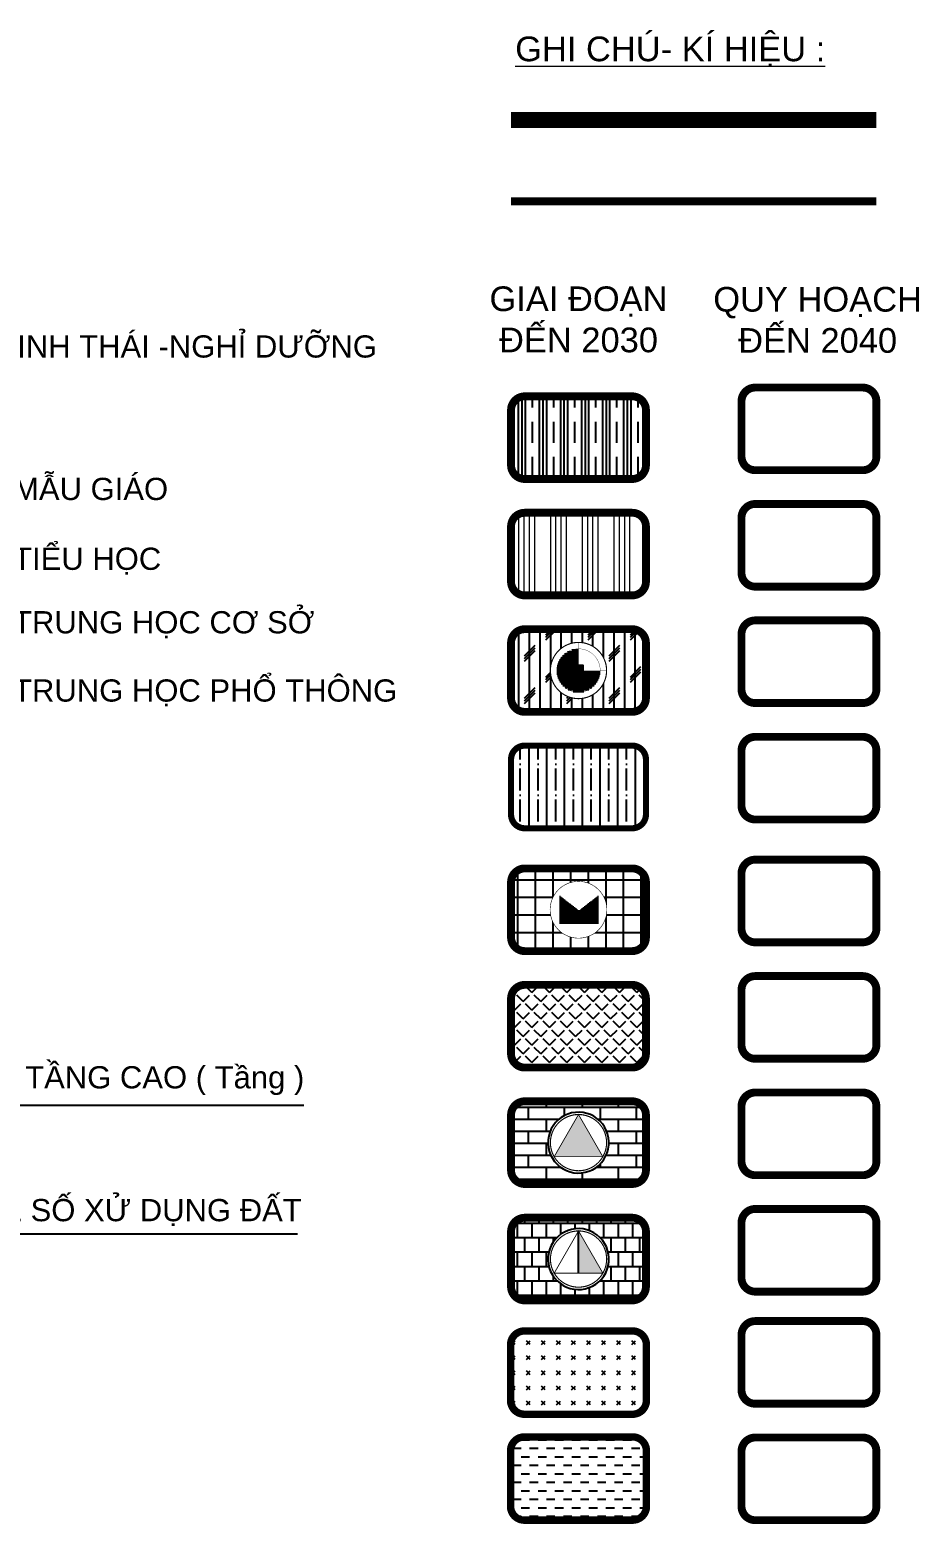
# Model space of a CAD drawing. Header units: millimetres. Extents: x 612557 to 613119, y 1207582 to 1207928.
# Drawn here: x 612640 to 612712.1, y 1207584 to 1207705.1 of the extents above; entities that cross this region are included whole.
import ezdxf

# ---------------------------------------------------------------- set-up
doc = ezdxf.new("R2010")
doc.units = ezdxf.units.MM
doc.header["$MEASUREMENT"] = 0
doc.set_wipeout_variables(frame=1)
for name, pattern in [('ACAD_ISO03W100', [30, 12, -18]), ('DASHED2', [0.375, 0.25, -0.125]), ('HIDDEN', [0.375, 0.25, -0.125])]:
    doc.linetypes.add(name, pattern=pattern)
for name, color, linetype, lineweight in [('0-Dien tich', 7, 'Continuous', 18), ('1a-dat o lien ke', 32, 'Continuous', 13), ('MASTER - TEXT GHI CHU', 7, 'Continuous', 9), ('RANH DON VI O', 6, 'Continuous', 35), ('RANH PHUONG', 1, 'DASHED2', 0)]:
    doc.layers.add(name, color=color, linetype=linetype, lineweight=lineweight)
for name, color, linetype in [('0-KI HIEU CONG TRINH', 7, 'Continuous'), ('10a-Dat mat nuoc', 152, 'Continuous'), ('1a- Dat nhom nha o', 42, 'Continuous'), ('1a-dat o biet thu', 56, 'Continuous'), ('1a-dat o hon hop', 44, 'Continuous'), ('2a- Dat cong cong do thi', 1, 'Continuous'), ('2a- Dat cong cong don vi o', 1, 'Continuous'), ('3a- Dat truong THCS_TH_MN', 15, 'Continuous'), ('3a- Dat truong THPT', 24, 'Continuous'), ('4a-Dat cay xanh chuyen de', 94, 'Continuous'), ('VS 1.5', 7, 'ACAD_ISO03W100')]:
    doc.layers.add(name, color=color, linetype=linetype)
doc.styles.add('arial', font='arial.ttf')
doc.styles.get("Standard").update_dxf_attribs({"font": 'arial.ttf'})
doc.dimstyles.get("Standard").update_dxf_attribs({"dimtxt": 0.18, "dimasz": 0.18, "dimexe": 0.18, "dimexo": 0.0625, "dimgap": 0.09, "dimtad": 0, "dimtih": 1, "dimtoh": 1, "dimdec": 4, "dimzin": 0, "dimdsep": 46, "dimtxsty": 'Standard', "dimcen": 0.09, "dimadec": 0, "dimazin": 0, "dimtfac": 1, "dimtdec": 4, "dimtofl": 0, "dimtmove": 0, "dimatfit": 3, "dimfxl": 1, "dimtolj": 1, "dimtzin": 0, "dimarcsym": 0})

# ---------------------------------------------------------------- blocks, each defined once
blk = doc.blocks.new('THCS')
at = {"color": 7, "ltscale": 10}
blk.add_wipeout([(1.3625205006860117, 2.3388450657531665), (1.0586416047641412, 2.4911716739216825), (0.7380672981933983, 2.6042110166235517), (0.40585322967409637, 2.6761803960542707), (0.06723861310624281, 2.7059448118286173), (-0.27243639678282217, 2.693034861707389), (-0.6078149216279519, 2.637654142852501), (-0.9336078421899552, 2.540676042498318), (-1.2446772092190164, 2.4036299634533567), (-1.5361172733943769, 2.228677203964204), (-1.8033318502677371, 2.018576873384835), (-2.0421068068619395, 1.7766423798259066), (-2.2486765190433746, 1.5066891745867812), (-2.4197832592705213, 1.2129745810572512), (-2.5527285719704427, 0.9001306538885974), (-2.645415830217154, 0.5730911283974587), (-2.69638330039724, 0.23701361350728334), (-2.704827195292182, -0.10280174756424465), (-2.6706143494816383, -0.4409958636325104), (-2.5942843200634864, -0.7722352115177262), (-2.4770408772388213, -1.0912959488536433), (-2.3207330201069696, -1.3931462972082924), (-2.1278258166322335, -1.6730258964557563), (-1.9013615292838064, -1.9265208772906677), (-1.644911634503985, -2.149633473450232), (-1.3625205006861585, -2.3388450657531505), (-1.0586416046745366, -2.4911716739216665), (-0.7380672981935451, -2.604211016623536), (-0.40585322958449194, -2.676180396054254), (-0.06723861310638964, -2.705944811828601), (0.2724363967826753, -2.693034861707372), (0.607814921627805, -2.637654142852486), (0.9336078421898079, -2.540676042498302), (1.244677209308621, -2.40362996345334), (1.5361172733942294, -2.2286772039641876), (1.8033318503573417, -2.018576873384819), (2.0421068068617925, -1.7766423798258897), (2.2486765190432276, -1.5066891745867657), (2.4197832592703743, -1.2129745810572352), (2.552728572060047, -0.9001306538885805), (2.645415830306758, -0.5730911283974427), (2.696383300576596, -0.23701361350726735), (2.704827195292035, 0.10280174756426153), (2.670614349571243, 0.4409958636325273), (2.594284320063339, 0.7722352115177431), (2.4770408772386747, 1.0912959488536593), (2.320733020106823, 1.3931462972083084), (2.1278258167218382, 1.6730258964557718), (1.9013615292836599, 1.9265208772906837), (1.6449116345038381, 2.1496334734502494)], dxfattribs=at)
blk.add_hatch(color=7).paths.add_polyline_path([(0.004193380068045371, 2.500000005923436), (0.004193380042124772, -1.249999994098772), (2.169256889512781, -1.249999994098772)])
blk.add_lwpolyline([(1.36252050068606, 2.338845065753162), (1.058641604764034, 2.491171673921684), (0.7380672981930729, 2.604211016623552), (0.4058532296739941, 2.676180396054264), (0.06723861310592838, 2.705944811828616), (-0.2724363967831778, 2.693034861707389), (-0.6078149216282327, 2.637654142852497), (-0.933607842190213, 2.540676042498319), (-1.24467720921939, 2.403629963453355), (-1.536117273394666, 2.228677203964196), (-1.803331850268023, 2.018576873384831), (-2.042106806862193, 1.776642379825901), (-2.248676519043329, 1.506689174586782), (-2.419783259270844, 1.212974581057253), (-2.55272857197042, 0.9001306538885956), (-2.645415830217189, 0.5730911283974507), (-2.696383300397429, 0.2370136135072869), (-2.704827195292182, -0.1028017475642429), (-2.670614349481639, -0.4409958636325086), (-2.594284320063707, -0.7722352115177245), (-2.477040877238778, -1.091295948853642), (-2.320733020107127, -1.39314629720829), (-2.127825816632594, -1.673025896455755), (-1.901361529283804, -1.92652087729067), (-1.644911634504297, -2.149633473450237), (-1.362520500686514, -2.338845065753148), (-1.058641604674904, -2.49117167392167), (-0.7380672981935277, -2.604211016623537), (-0.4058532295848636, -2.676180396054249), (-0.06723861310638313, -2.705944811828601), (0.272436396782723, -2.693034861707375), (0.607814921627778, -2.637654142852483), (0.9336078421897582, -2.540676042498305), (1.24467720930852, -2.403629963453341), (1.536117273394211, -2.228677203964182), (1.803331850357154, -2.018576873384816), (2.042106806861739, -1.776642379825887), (2.248676519042874, -1.506689174586768), (2.419783259270389, -1.212974581057239), (2.552728572060005, -0.9001306538885814), (2.645415830306774, -0.5730911283974507), (2.696383300576599, -0.2370136135072727), (2.704827195291728, 0.1028017475642571), (2.670614349571224, 0.4409958636325229), (2.594284320063252, 0.7722352115177387), (2.477040877238323, 1.091295948853656), (2.320733020106672, 1.393146297208304), (2.127825816721725, 1.673025896455769), (1.901361529283349, 1.926520877290685), (1.644911634503842, 2.149633473450251)], close=True, dxfattribs=at)
at = {"color": 7, "const_width": 0.1}
blk.add_lwpolyline([(-2.49580662000244, 5.923595836065942e-09, 1), (2.504193379997105, 5.923595836065942e-09, 1)], format="xyb", close=True, dxfattribs=at)
at = {"color": 7, "const_width": 0.07709582033196832}
blk.add_lwpolyline([(0.004193380042124772, 2.500000005968332), (-2.160870129428531, -1.249999994098772), (2.169256889512781, -1.249999994098772)], close=True, dxfattribs=at)
at = {"color": 7}
blk.add_lwpolyline([(0.004193380042124772, -1.249999994098772), (0.004193380068045371, 2.500000005923454)], dxfattribs=at)
blk = doc.blocks.new('TMDV')
at = {"color": 1, "linetype": 'ByBlock', "lineweight": -2, "const_width": 0.1}
blk.add_lwpolyline([(-2.499999999972715, 1.13686837721616e-13, 1), (2.49999999997226, 1.13686837721616e-13, 1)], format="xyb", close=True, dxfattribs=at)
at = {"color": 1}
blk.add_wipeout([(2.49999999997226, 1.1368683772161603e-13), (2.480286753258951, 0.3133330839074375), (2.4214579027948275, 0.6217247179054084), (2.3244412146950704, 0.9203113817016799), (2.1907667000855326, 1.2043841852411523), (2.022542485914982, 1.469463130715126), (1.8224215685336271, 1.7113677648030006), (1.5935599743543203, 1.9262831069183903), (1.33956698743259, 2.110819813731922), (1.0644482289008006, 2.262067631140268), (0.772542485928625, 2.3776412907118347), (0.46845328645895246, 2.4557181267948067), (0.1569762988215185, 2.4950668210433378), (-0.1569762988215192, 2.4950668210433378), (-0.46845328645940787, 2.4557181267948067), (-0.7725424859290801, 2.3776412907118347), (-1.0644482289008013, 2.262067631140268), (-1.3395669874325906, 2.110819813731922), (-1.593559974354321, 1.9262831069183903), (-1.8224215685336278, 1.7113677648030006), (-2.022542485914983, 1.469463130715126), (-2.1907667000855326, 1.2043841852411523), (-2.3244412146950713, 0.9203113817016799), (-2.4214579027948275, 0.6217247179054084), (-2.480286753258952, 0.3133330839074233), (-2.499999999972715, 1.1368683772161603e-13), (-2.480286753258952, -0.31333308390719594), (-2.4214579027948275, -0.621724717905181), (-2.3244412146950713, -0.9203113817014525), (-2.1907667000855326, -1.204384185240912), (-2.022542485914983, -1.4694631307148858), (-1.8224215685336278, -1.7113677648027732), (-1.593559974354321, -1.9262831069181487), (-1.3395669874325906, -2.11081981373168), (-1.0644482289008013, -2.2620676311400274), (-0.7725424859290801, -2.377641290711594), (-0.46845328645940787, -2.455718126794565), (-0.1569762988215192, -2.495066821043096), (0.1569762988215185, -2.495066821043096), (0.46845328645895246, -2.455718126794565), (0.772542485928625, -2.377641290711594), (1.0644482289008006, -2.2620676311400274), (1.33956698743259, -2.11081981373168), (1.5935599743543203, -1.9262831069181487), (1.8224215685336271, -1.711367764802759), (2.022542485914982, -1.4694631307148858), (2.1907667000855326, -1.2043841852408974), (2.3244412146950704, -0.9203113817014383), (2.4214579027948275, -0.6217247179051668), (2.480286753258951, -0.31333308390718173)], dxfattribs=at)
at = {"linetype": 'ByBlock', "lineweight": -2}
h = blk.add_hatch(dxfattribs=at)
h.set_pattern_fill('ANSI31', color=1, scale=0.5658384673632142, angle=315, style=0)
h.set_pattern_definition([(0, (-50.23647362375823, -45.38307866671467), (2.829192336816071e-17, 0.07072980842040177), [])])
h.paths.add_polyline_path([(1.768779002293741, 1.231096522743613), (1.768779002293741, -1.181007193157669), (-1.685755158807297, -1.181007193157669), (-1.685755158807297, 1.231096522743613), (0.04151192174322205, -0.1048379134763167)])
at = {"color": 1, "linetype": 'ByBlock', "lineweight": -2, "const_width": 0.02829192336816071}
blk.add_lwpolyline([(1.768779002293741, 1.231096522743613), (1.768779002293741, -1.181007193157669), (-1.685755158807297, -1.181007193157669), (-1.685755158807297, 1.231096522743613), (0.04151192174322205, -0.1048379134763167)], close=True, dxfattribs=at)
blk = doc.blocks.new('HH')
at = {"color": 1}
blk.add_wipeout([(2.4999999999727014, -9.769962616701378e-15), (2.4802867532591133, 0.31333308390730163), (2.4214579027951437, 0.6217247179052832), (2.324441214695262, 0.9203113817015547), (2.1907667000857645, 1.2043841852410209), (2.022542485915326, 1.4694631307149981), (1.8224215685336889, 1.7113677648028736), (1.5935599743544042, 1.9262831069182589), (1.339566987432967, 2.1108198137317924), (1.064448228901186, 2.2620676311401393), (0.7725424859290863, 2.3776412907117024), (0.4684532864593767, 2.4557181267946806), (0.1569762988217774, 2.4950668210432045), (-0.1569762988213335, 2.4950668210432045), (-0.46845328645893286, 2.4557181267946806), (-0.7725424859286423, 2.3776412907117024), (-1.0644482289007426, 2.26206763114014), (-1.339566987432525, 2.1108198137317933), (-1.593559974353962, 1.9262831069182598), (-1.8224215685332474, 1.7113677648028736), (-2.0225424859148844, 1.4694631307149972), (-2.190766700085323, 1.2043841852410209), (-2.324441214694821, 0.9203113817015538), (-2.4214579027947023, 0.6217247179052823), (-2.480286753258672, 0.31333308390729986), (-2.49999999997226, -1.2434497875801753e-14), (-2.480286753258671, -0.3133330839073247), (-2.421457902794701, -0.6217247179053063), (-2.324441214694819, -0.9203113817015787), (-2.1907667000853204, -1.2043841852410444), (-2.0225424859148813, -1.4694631307150208), (-1.822421568533243, -1.7113677648028967), (-1.5935599743539584, -1.9262831069182815), (-1.33956698743252, -2.1108198137318146), (-1.064448228900738, -2.2620676311401606), (-0.7725424859286378, -2.3776412907117237), (-0.46845328645892753, -2.455718126794701), (-0.15697629882132744, -2.495066821043224), (0.156976298821784, -2.495066821043223), (0.4684532864593838, -2.4557181267946975), (0.7725424859290937, -2.3776412907117184), (1.0644482289011936, -2.2620676311401544), (1.3395669874329745, -2.110819813731807), (1.5935599743544113, -1.9262831069182726), (1.8224215685336962, -1.7113677648028855), (2.022542485915332, -1.4694631307150088), (2.19076670008577, -1.2043841852410306), (2.324441214695266, -0.9203113817015627), (2.4214579027951477, -0.6217247179052912), (2.4802867532591146, -0.31333308390730874)], dxfattribs=at)
at = {"linetype": 'ByBlock', "lineweight": -2}
h = blk.add_hatch(dxfattribs=at)
h.set_pattern_fill('ANSI31', color=1, scale=1.414596168408035, angle=315, style=0)
h.set_pattern_definition([(0, (0, 0), (5.658384673632142e-17, 0.1768245210510044), [])])
h.paths.add_polyline_path([(-0.4250913901414606, 0.4454387284851578), (0, 0.4454387284851578), (0, 1.934161532609266, 0.4142135623730951), (-1.934161532609323, 0, 1), (1.934161532609323, 0), (0.4263835228498465, 0), (0.4263835228498465, -0.4235741292171298), (-0.4250913901414606, -0.4235741292171298)])
at = {"color": 1, "linetype": 'ByBlock', "lineweight": -2, "const_width": 0.1}
blk.add_lwpolyline([(-2.49999999997226, 0, 1), (2.49999999997226, 0, 1)], format="xyb", close=True, dxfattribs=at)
at = {"color": 1, "linetype": 'ByBlock', "lineweight": -2, "const_width": 0.02829192336816071}
blk.add_lwpolyline([(-1.934161532609323, 0, 1), (1.934161532609323, 0, 1), (-1.934161532609323, 0, 1)], format="xyb", dxfattribs=at)
at = {"color": 1, "linetype": 'ByBlock', "lineweight": -2}
for points, const_width in [([(0, 2.499999999972474), (0, 0)], 0.02829192336816071), ([(0.0006460663539655798, 0.4454387284851578), (0.0006460663539655798, -0.432232805129388)], 0.8487577010448213), ([(0, 0), (2.49999999997226, 0)], 0.02829192336816071)]:
    blk.add_lwpolyline(points, dxfattribs=dict(at, const_width=const_width))
blk.add_lwpolyline([(-0.4250913901414606, 0.4454387284851578), (-0.4250913901414606, -0.4235741292171298), (0.4263835228498465, -0.4235741292171298), (0.4263835228498465, 0.4454387284851578)], close=True, dxfattribs=at)
blk = doc.blocks.new('THPT')
at = {"color": 7, "ltscale": 10}
blk.add_wipeout([(1.3583271207016903, 2.3388450598518267), (1.0544482247769278, 2.491171668021792), (0.7338739182031345, 2.604211010724738), (0.4016598496806712, 2.6761803901561407), (0.06304523310959537, 2.70594480593077), (-0.2766297767827019, 2.693034855809419), (-0.6120083016310232, 2.637654136954005), (-0.9378012221961266, 2.5406760365988985), (-1.248870589228148, 2.403629957552633), (-1.5403106534062818, 2.228677198061815), (-1.8075252302821847, 2.018576867480447), (-2.046300186878659, 1.7766423739192163), (-2.2528698990620604, 1.5066891686775223), (-2.423976639290835, 1.2129745751451972), (-2.5569219519920217, 0.9001306479735662), (-2.649609210239615, 0.5730911224793154), (-2.700576680420186, 0.2370136075859417), (-2.709020575315208, -0.10280175348881926), (-2.674807729504339, -0.4409958695603038), (-2.5984777000854606, -0.7722352174486717), (-2.48123425725968, -1.0912959547876255), (-2.324926400126341, -1.393146303145146), (-2.132019196649769, -1.6730259023952732), (-1.9055549092991868, -1.9265208832325968), (-1.649105014516925, -2.1496334793942844), (-1.3667138806964114, -2.3388450716990032), (-1.0628349846818979, -2.491171679868969), (-0.7422606781978558, -2.6042110225719144), (-0.41004660958564126, -2.676180402003317), (-0.07143199310431676, -2.7059448177779473), (0.2682430167879805, -2.693034867656596), (0.6036215416363018, -2.6376541488011824), (0.9294144622014047, -2.5406760484460755), (1.240483829323178, -2.4036299693998093), (1.5319238934115598, -2.228677209908992), (1.7991384703772149, -2.0185768793276244), (2.0379134268839376, -1.7766423857663929), (2.2444831390673388, -1.5066891805246998), (2.415589879296114, -1.2129745869923738), (2.5485351920870514, -0.9001306598207428), (2.641222450334644, -0.5730911343264928), (2.6921899206049673, -0.23701361943311916), (2.7006338153204865, 0.10280174164164357), (2.6664209695993693, 0.4409958577131272), (2.5900909400907386, 0.7722352056014952), (2.472847497264959, 1.091295942940448), (2.3165396401316194, 1.3931462912979686), (2.123632436744799, 1.6730258905480957), (1.8971681493044656, 1.9265208713854198), (1.6407182545222039, 2.1496334675471083)], dxfattribs=at)
blk.add_hatch(color=7).paths.add_polyline_path([(-2.165063509446099, -1.250000000034262), (2.165063509536139, -1.250000000034262), (4.501984859850004e-11, 2.500000000068525)])
blk.add_lwpolyline([(1.358327120701688, 2.33884505985182), (1.054448224776934, 2.491171668021792), (0.7338739182032441, 2.60421101072474), (0.4016598496805273, 2.676180390156134), (0.06304523310973309, 2.70594480593077), (-0.2766297767825563, 2.693034855809415), (-0.6120083016312492, 2.637654136953998), (-0.937801222195958, 2.540676036598896), (-1.248870589228318, 2.403629957552639), (-1.540310653406323, 2.228677198061817), (-1.807525230282408, 2.018576867480448), (-2.046300186878852, 1.776642373919216), (-2.252869899062262, 1.506689168677525), (-2.423976639290686, 1.212974575145196), (-2.556921951992081, 0.9001306479735689), (-2.64960921023976, 0.5730911224793118), (-2.700576680419999, 0.2370136075859364), (-2.709020575315208, -0.1028017534888193), (-2.674807729504209, -0.4409958695603109), (-2.598477700085368, -0.7722352174486673), (-2.48123425725953, -1.091295954787626), (-2.324926400126515, -1.393146303145144), (-2.132019196649708, -1.673025902395267), (-1.905554909299099, -1.926520883232598), (-1.649105014516863, -2.149633479394282), (-1.366713880696352, -2.338845071698998), (-1.062834984682013, -2.49117167986897), (-0.7422606781979084, -2.604211022571917), (-0.4100466095856063, -2.676180402003311), (-0.0714319931043974, -2.705944817777947), (0.268243016787892, -2.693034867656593), (0.6036215416361301, -2.637654148801175), (0.9294144622012936, -2.540676048446073), (1.240483829323239, -2.403629969399816), (1.531923893411658, -2.228677209908994), (1.799138470377329, -2.018576879327625), (2.037913426883733, -1.776642385766394), (2.244483139067142, -1.506689180524702), (2.415589879296022, -1.212974586992374), (2.548535192087002, -0.9001306598207464), (2.641222450334681, -0.5730911343264893), (2.69218992060496, -0.2370136194331138), (2.700633815320543, 0.1028017416416418), (2.66642096959913, 0.4409958577131192), (2.590090940090704, 0.7722352056014898), (2.472847497264866, 1.091295942940448), (2.316539640131396, 1.393146291297967), (2.123632436744629, 1.673025890548089), (1.897168149304434, 1.926520871385421), (1.640718254522199, 2.149633467547105)], close=True, dxfattribs=at)
at = {"color": 7, "const_width": 0.1}
blk.add_lwpolyline([(-2.500000000023647, 0, 1), (2.500000000023647, 0, 1)], format="xyb", close=True, dxfattribs=at)
at = {"color": 7, "const_width": 0.07709582033270196}
blk.add_lwpolyline([(4.501998773775995e-11, 2.500000000068525), (-2.165063509446099, -1.250000000034262), (2.165063509536139, -1.250000000034262)], close=True, dxfattribs=at)
blk = doc.blocks.new('fhh')
at = {"layer": '10a-Dat mat nuoc'}
h = blk.add_hatch(dxfattribs=at)
h.set_pattern_fill('DASH', color=256, scale=34.08485328199308, style=0)
h.set_pattern_definition([(0, (24137.19416402234, 5887.531710198149), (4.260606660249135, 4.260606660249125), [4.260606660249135, -4.260606660249135])])
edge = h.paths.add_edge_path()
edge.add_line((-84.94463008921593, -642.5894636614248), (-30.69190850807355, -642.5894636614248))
edge.add_arc((-30.69190850667655, -635.6309711728245), 6.958492489997298, 269.9999999884973, 359.9999999884973)
edge.add_line((-23.7334160162136, -635.6309711756185), (-23.7334160162136, -607.79700120911))
edge.add_arc((-30.69190850807354, -607.79700120911), 6.958492491394281, 0, 90)
edge.add_line((-30.69190850807354, -600.8385087167844), (-84.94463008921593, -600.8385087167844))
edge.add_arc((-84.94463008875027, -607.79700120911), 6.95849249116145, 90.00000000191712, 180.0000000019171)
edge.add_line((-91.90312258014455, -607.79700120911), (-91.90312258014455, -635.6309711756185))
edge.add_arc((-84.94463009014726, -635.6309711756185), 6.958492489764467, 180.0000000095856, 270.0000000095855)
at = {"layer": '1a- Dat nhom nha o'}
h = blk.add_hatch(dxfattribs=at)
h.set_pattern_fill('CLAY', color=256, scale=56.40806760871783, angle=90, style=0)
h.set_pattern_definition([(90, (24047.72096592002, 80.89444112963974), (-10.57651267663459, 6.476246197790943e-16), []), (90, (24045.95821380895, 80.89444112963974), (-10.57651267663459, 6.476246197790943e-16), []), (90, (24044.19546169601, 80.89444112963974), (-10.57651267663459, 6.476246197790943e-16), []), (90, (24040.66995747061, 80.89444112963974), (-10.57651267663459, 6.476246197790943e-16), [10.57651267663453, -7.051008451089683])])
edge = h.paths.add_edge_path()
edge.add_line((-84.75361645733938, -120.5317261042073), (-30.88292213762179, -120.5317261042073))
edge.add_arc((-30.8829221399501, -113.6222326960415), 6.909493406536058, 270.0000000212378, 360.0000000212378)
edge.add_line((-23.97342873411253, -113.6222326951101), (-23.97342873411253, -85.98425907455385))
edge.add_arc((-30.88292213575915, -85.98425907455385), 6.909493402345106, 1.351495502218355e-08, 90.00000001351495)
edge.add_line((-30.88292213715613, -79.07476567011327), (-84.75361645687371, -79.07476567011327))
edge.add_arc((-84.75361645966768, -85.98425907548517), 6.909493403043598, 89.99999998069293, 179.999999980693)
edge.add_line((-91.66310986224562, -85.98425907455385), (-91.66310986224562, -113.6222326951101))
edge.add_arc((-84.75361645547673, -113.6222326960415), 6.90949340723455, 179.9999999845543, 269.9999999845543)
at = {"layer": '1a-dat o biet thu'}
h = blk.add_hatch(dxfattribs=at)
h.set_pattern_fill('ANSI35', color=256, scale=35.56827960779987, angle=45, style=0)
h.set_pattern_definition([(90, (-3798913.214573157, -7459322.863734884), (-8.89206990194997, 0), []), (90, (-3798908.768538214, -7459318.41769994), (-8.89206990194997, 0), [11.11508737743742, -2.223017475487485, 0, -2.223017475487485])])
edge = h.paths.add_edge_path()
edge.add_line((-84.75361645733938, -295.6698682419956), (-30.88292213762179, -295.6698682419956))
edge.add_arc((-30.8829221399501, -288.760374834761), 6.909493406536058, 270.0000000212378, 360.0000000212378)
edge.add_line((-23.97342873411253, -288.7603748328984), (-23.97342873411253, -261.1224012123421))
edge.add_arc((-30.88292213715613, -261.1224012123421), 6.909493403742091, 1.930707859921579e-09, 90.0000000019307)
edge.add_line((-30.88292213715613, -254.2129078069702), (-84.75361645687371, -254.2129078069702))
edge.add_arc((-84.7536164582707, -261.1224012123421), 6.909493404440582, 89.99999999227717, 179.9999999922772)
edge.add_line((-91.66310986224562, -261.1224012123421), (-91.66310986224562, -288.7603748328984))
edge.add_arc((-84.75361645547673, -288.760374834761), 6.90949340723455, 179.9999999845543, 269.9999999845543)
at = {"layer": '1a-dat o hon hop'}
h = blk.add_hatch(dxfattribs=at)
h.set_pattern_fill('CORK', color=256, scale=42.44143007238849, angle=90, style=0)
h.set_pattern_definition([(90, (24047.72096592002, 85.2382216276601), (-5.305178759048562, 3.248485093086655e-16), []), (225, (24050.37355530029, 87.89081100746989), (10.61035750029261, -10.61035750029255), [7.502655781711881, -7.502655781711881]), (225, (24050.37355530029, 89.21710569690913), (10.61035750029261, -10.61035750029255), [7.502655781711881, -7.502655781711881]), (225, (24050.37355530029, 90.54340038821101), (10.61035750029261, -10.61035750029255), [7.502655781711881, -7.502655781711881])])
edge = h.paths.add_edge_path()
edge.add_line((-84.75361645733938, -237.2904875297099), (-30.88292213762179, -237.2904875297099))
edge.add_arc((-30.8829221399501, -230.3809941215441), 6.909493406536058, 270.0000000212378, 360.0000000212378)
edge.add_line((-23.97342873411253, -230.3809941206127), (-23.97342873411253, -202.7430205000564))
edge.add_arc((-30.88292213575915, -202.7430205000564), 6.909493402345106, 1.351495502218355e-08, 90.00000001351495)
edge.add_line((-30.88292213715613, -195.8335270956159), (-84.75361645687371, -195.8335270956159))
edge.add_arc((-84.75361645966768, -202.7430205009878), 6.909493403043598, 89.99999998069293, 179.999999980693)
edge.add_line((-91.66310986224562, -202.7430205000564), (-91.66310986224562, -230.3809941206127))
edge.add_arc((-84.75361645547673, -230.3809941215441), 6.90949340723455, 179.9999999845543, 269.9999999845543)
at = {"layer": '1a-dat o lien ke'}
h = blk.add_hatch(dxfattribs=at)
h.set_pattern_fill('ANSI34', color=256, scale=21.22071503619425, angle=45, style=0)
h.set_pattern_definition([(90, (24047.72096592002, 83.06633137632161), (-15.91553627714569, 2.505021417352426e-15), []), (90, (24050.37355529657, 85.71892075613141), (-15.91553627714569, 2.505021417352426e-15), []), (90, (24053.02614468616, 88.37151014432311), (-15.91553627714569, 2.505021417352426e-15), []), (90, (24055.67873406084, 91.02409952133894), (-15.91553627714569, 2.505021417352426e-15), [])])
edge = h.paths.add_edge_path()
edge.add_line((-84.75361645733938, -178.9111068183556), (-30.88292213762179, -178.9111068183556))
edge.add_arc((-30.8829221399501, -172.0016134111211), 6.909493406536058, 270.0000000212378, 360.0000000212378)
edge.add_line((-23.97342873411253, -172.0016134092584), (-23.97342873411253, -144.3636397887021))
edge.add_arc((-30.88292213715613, -144.3636397868395), 6.909493403742091, 1.930707859921579e-09, 90.0000000019307)
edge.add_line((-30.88292213715613, -137.4541463823989), (-84.75361645687371, -137.4541463823989))
edge.add_arc((-84.7536164582707, -144.3636397868395), 6.909493404440582, 89.99999999227717, 179.9999999922772)
edge.add_line((-91.66310986224562, -144.3636397868395), (-91.66310986224562, -172.0016134073958))
edge.add_arc((-84.75361645547673, -172.0016134111211), 6.90949340723455, 179.9999999845543, 269.9999999845543)
at = {"layer": '2a- Dat cong cong do thi'}
h = blk.add_hatch(dxfattribs=at)
h.set_pattern_fill('ANSI37', color=256, scale=70.73571678731417, angle=45, style=0)
h.set_pattern_definition([(90, (24047.20348307677, 86.37630446441472), (-8.84196459841427, 1.87876606301432e-15), []), (180, (24047.20348307677, 86.37630446441472), (-1.878766063014331e-15, -8.841964598414222), [])])
edge = h.paths.add_edge_path()
edge.add_line((-84.75361645733938, -357.2549466108903), (-30.88292213762179, -357.2549466108903))
edge.add_arc((-30.8829221399501, -350.3454532045871), 6.909493406536058, 270.0000000212378, 360.0000000212378)
edge.add_line((-23.97342873411253, -350.3454532017931), (-23.97342873411253, -322.7074795812368))
edge.add_arc((-30.88292213482782, -322.7074795840308), 6.909493401413783, 2.123778646629391e-08, 90.0000000212378)
edge.add_line((-30.88292213715613, -315.7979861842468), (-84.75361645687371, -315.7979861842468))
edge.add_arc((-84.753616460599, -322.7074795840308), 6.909493402112274, 89.99999997297009, 179.9999999729701)
edge.add_line((-91.66310986224562, -322.7074795812368), (-91.66310986224562, -350.3454532017931))
edge.add_arc((-84.75361645547673, -350.3454532027245), 6.90949340723455, 179.9999999845543, 269.9999999845543)
at = {"layer": '2a- Dat cong cong don vi o'}
h = blk.add_hatch(dxfattribs=at)
h.set_pattern_fill('ANGLE', color=256, scale=22.56322704348713, angle=45, style=0)
h.set_pattern_definition([(44.99999999999997, (24047.20348307677, 88.54819471482188), (-4.387517983172898, 4.387517983172874), [4.512645408697403, -1.692242028261523]), (135, (24047.20348307677, 88.54819471482188), (-4.387517983172899, -4.387517983172874), [4.512645408697413, -1.692242028261531])])
edge = h.paths.add_edge_path()
edge.add_line((-84.75361645733938, -415.634327323176), (-30.88292213762179, -415.634327323176))
edge.add_arc((-30.8829221399501, -408.7248339159414), 6.909493406536058, 270.0000000212378, 360.0000000212378)
edge.add_line((-23.97342873411253, -408.7248339140788), (-23.97342873411253, -381.0868602935225))
edge.add_arc((-30.88292213482782, -381.0868602953851), 6.909493401413783, 2.123778646629391e-08, 90.0000000212378)
edge.add_line((-30.88292213715613, -374.1773668974638), (-84.75361645687371, -374.1773668974638))
edge.add_arc((-84.753616460599, -381.0868602953851), 6.909493402112274, 89.99999997297009, 179.9999999729701)
edge.add_line((-91.66310986224562, -381.0868602935225), (-91.66310986224562, -408.7248339140788))
edge.add_arc((-84.75361645547673, -408.7248339159414), 6.90949340723455, 179.9999999845543, 269.9999999845543)
at = {"layer": '3a- Dat truong THCS_TH_MN'}
h = blk.add_hatch(dxfattribs=at)
h.set_pattern_fill('AR-B88', color=256, scale=0.9025290817394853, style=0)
h.set_pattern_definition([(0, (24047.72096592002, 92.8919752119109), (0, 7.220232653915836), []), (90, (24047.72096592002, 92.8919752119109), (-3.610116326957941, 7.220232653915836), [7.220232653915836, -7.220232653915836])])
edge = h.paths.add_edge_path()
edge.add_line((-84.75361645733938, -532.3930887486786), (-30.88292213762179, -532.3930887486786))
edge.add_arc((-30.8829221399501, -525.483595341444), 6.909493406536058, 270.0000000212378, 360.0000000212378)
edge.add_line((-23.97342873411253, -525.4835953395814), (-23.97342873411253, -497.8456217190251))
edge.add_arc((-30.88292213482782, -497.8456217208877), 6.909493401413783, 2.123778646629391e-08, 90.0000000212378)
edge.add_line((-30.88292213715613, -490.9361283211038), (-84.75361645687371, -490.9361283211038))
edge.add_arc((-84.753616460599, -497.8456217208877), 6.909493402112274, 89.99999997297009, 179.9999999729701)
edge.add_line((-91.66310986224562, -497.8456217190251), (-91.66310986224562, -525.4835953395814))
edge.add_arc((-84.75361645547673, -525.483595341444), 6.90949340723455, 179.9999999845543, 269.9999999845543)
at = {"layer": '3a- Dat truong THPT'}
h = blk.add_hatch(dxfattribs=at)
h.set_pattern_fill('AR-BRSTD', color=256, scale=2.256322704348713, style=0)
h.set_pattern_definition([(0, (24047.72096592002, 90.72008496522903), (0, 6.017612652497984), []), (90, (24047.72096592002, 90.72008496522903), (-9.025290817394852, 6.017612652497985), [6.017612652497984, -6.017612652497984])])
edge = h.paths.add_edge_path()
edge.add_line((-84.75361645733938, -474.0137080363929), (-30.88292213762179, -474.0137080363929))
edge.add_arc((-30.8829221399501, -467.1042146300897), 6.909493406536058, 270.0000000212378, 360.0000000212378)
edge.add_line((-23.97342873411253, -467.1042146272957), (-23.97342873411253, -439.4662410067394))
edge.add_arc((-30.8829221399501, -439.4662410048768), 6.909493406536058, 359.9999999787622, 449.9999999787623)
edge.add_line((-30.88292213715613, -432.5567475976422), (-84.75361645687371, -432.5567475976422))
edge.add_arc((-84.75361645547673, -439.4662410048768), 6.90949340723455, 90.00000001544566, 180.0000000154457)
edge.add_line((-91.66310986224562, -439.4662410067394), (-91.66310986224562, -467.1042146272957))
edge.add_arc((-84.75361645547673, -467.1042146282271), 6.90949340723455, 179.9999999845543, 269.9999999845543)
at = {"layer": '4a-Dat cay xanh chuyen de'}
h = blk.add_hatch(dxfattribs=at)
h.set_pattern_fill('CROSS', color=256, scale=21.37120300961699, angle=45, style=0)
h.set_pattern_definition([(45, (24137.19416402234, 5887.531710198149), (6.306964817439843e-16, 7.555861285107242), [2.671400376202125, -8.014201128606373]), (135, (24139.08312934358, 5887.531710198149), (-7.555861285107263, 1.261392963487965e-15), [2.67140037620212, -8.014201128606368])])
edge = h.paths.add_edge_path()
edge.add_line((-84.94463008921593, -589.4768909551203), (-30.69190850807355, -589.4768909551203))
edge.add_arc((-30.69190850807354, -582.5183984609321), 6.958492491394281, 270, 360)
edge.add_line((-23.7334160162136, -582.5183984609321), (-23.7334160162136, -554.6844284944236))
edge.add_arc((-30.69190850947052, -554.684428492561), 6.958492492791266, 359.9999999884973, 449.9999999884973)
edge.add_line((-30.69190850807354, -547.7259360002354), (-84.94463008921593, -547.7259360002354))
edge.add_arc((-84.94463008735329, -554.684428492561), 6.958492492558435, 90.0000000134198, 180.0000000134198)
edge.add_line((-91.90312258014455, -554.6844284944236), (-91.90312258014455, -582.5183984609321))
edge.add_arc((-84.94463008875027, -582.5183984609321), 6.95849249116145, 179.9999999980829, 269.9999999980829)
at = {"layer": '10a-Dat mat nuoc', "ltscale": 50, "const_width": 3.71813157213659, "flags": 128}
blk.add_lwpolyline([(-84.94463008921593, -642.5894636539742), (-30.69190850807354, -642.5894636539742, 0.4142135623730951), (-23.7334160162136, -635.6309711644426), (-23.7334160162136, -607.7970011979342, 0.4142135623730951), (-30.69190850807354, -600.8385087065399), (-84.94463008921593, -600.8385087065399, 0.4142135623730951), (-91.90312258014455, -607.7970011979342), (-91.90312258014455, -635.6309711644426, 0.4142135623730951)], format="xyb", close=True, dxfattribs=at)
at = {"layer": '10a-Dat mat nuoc', "linetype": 'HIDDEN', "ltscale": 10, "const_width": 3.948564732610248, "flags": 128}
blk.add_lwpolyline([(30.88292214041576, -642.5894636539742), (84.75361646013334, -642.5894636539742, 0.4142135623730951), (91.66310986690223, -635.6799702467397), (91.66310986690223, -608.0419966261834, 0.4142135623730951), (84.75361646013334, -601.1325032198802), (30.88292214041576, -601.1325032198802, 0.4142135623730951), (23.97342873504385, -608.0419966261834), (23.97342873504385, -635.6799702467397, 0.4142135623730951)], format="xyb", close=True, dxfattribs=at)
at = {"layer": '1a- Dat nhom nha o', "linetype": 'HIDDEN', "ltscale": 10, "const_width": 3.948564732610248, "flags": 128}
blk.add_lwpolyline([(30.88292214041576, -116.1253501325846), (84.75361646013334, -116.1253501325846, 0.4142135623730951), (91.66310986690223, -109.2158567234874), (91.66310986690223, -81.57788310293108, 0.4142135623730951), (84.75361646013334, -74.66838970128447), (30.88292214041576, -74.66838970128447, 0.4142135623730951), (23.97342873504385, -81.57788310293108), (23.97342873504385, -109.2158567234874, 0.4142135623730951)], format="xyb", close=True, dxfattribs=at)
at = {"layer": '1a- Dat nhom nha o', "const_width": 3.948564732610248, "flags": 128}
blk.add_lwpolyline([(-84.75361645733938, -120.5317260930315), (-30.88292213715613, -120.5317260930315, 0.4142135623730951), (-23.97342873411253, -113.6222326839343), (-23.97342873411253, -85.98425906337798, 0.4142135623730951), (-30.88292213715613, -79.07476566266268), (-84.75361645733938, -79.07476566266268, 0.4142135623730951), (-91.66310986224562, -85.98425906337798), (-91.66310986224562, -113.6222326839343, 0.4142135623730951)], format="xyb", close=True, dxfattribs=at)
at = {"layer": '1a-dat o biet thu', "ltscale": 50, "const_width": 3.094059405940594, "flags": 128}
blk.add_lwpolyline([(-84.75361645733938, -295.6698682326823), (-30.88292213715613, -295.6698682326823, 0.4142135623730951), (-23.97342873411253, -288.7603748235852), (-23.97342873411253, -261.1224012030289, 0.4142135623730951), (-30.88292213715613, -254.2129077995196), (-84.75361645733938, -254.2129077995196, 0.4142135623730951), (-91.66310986224562, -261.1224012030289), (-91.66310986224562, -288.7603748235852, 0.4142135623730951)], format="xyb", close=True, dxfattribs=at)
at = {"layer": '1a-dat o biet thu', "linetype": 'HIDDEN', "ltscale": 10, "const_width": 3.948564732610248, "flags": 128}
blk.add_lwpolyline([(30.88292214041576, -291.2634922722355), (84.75361646013334, -291.2634922722355, 0.4142135623730951), (91.66310986690223, -284.3539988631383), (91.66310986550525, -256.716025242582, 0.4142135623730951), (84.75361646013334, -249.8065318381414), (30.88292214041576, -249.8065318381414, 0.4142135623730951), (23.97342873504385, -256.716025242582), (23.97342873504385, -284.3539988631383, 0.4142135623730951)], format="xyb", close=True, dxfattribs=at)
at = {"layer": '1a-dat o hon hop', "const_width": 3.948564732610248, "flags": 128}
blk.add_lwpolyline([(-84.75361645733938, -237.2904875185341), (-30.88292213715613, -237.2904875185341, 0.4142135623730951), (-23.97342873411253, -230.3809941094369), (-23.97342873411253, -202.7430204888806, 0.4142135623730951), (-30.88292213715613, -195.8335270881653), (-84.75361645733938, -195.8335270881653, 0.4142135623730951), (-91.66310986224562, -202.7430204888806), (-91.66310986224562, -230.3809941094369, 0.4142135623730951)], format="xyb", close=True, dxfattribs=at)
at = {"layer": '1a-dat o hon hop', "linetype": 'HIDDEN', "ltscale": 10, "const_width": 3.948564732610248, "flags": 128}
blk.add_lwpolyline([(30.88292214041576, -232.8841115580872), (84.75361646013334, -232.8841115580872, 0.4142135623730951), (91.66310986690223, -225.97461814899), (91.66310986550525, -198.3366445284337, 0.4142135623730951), (84.75361646013334, -191.4271511267871), (30.88292214041576, -191.4271511267871, 0.4142135623730951), (23.97342873504385, -198.3366445284337), (23.97342873504385, -225.97461814899, 0.4142135623730951)], format="xyb", close=True, dxfattribs=at)
at = {"layer": '1a-dat o lien ke', "linetype": 'HIDDEN', "ltscale": 10, "const_width": 3.948564732610248, "flags": 128}
blk.add_lwpolyline([(30.88292214041576, -174.5047308467329), (84.75361646013334, -174.5047308467329, 0.4142135623730951), (91.66310986550525, -167.5952374376357), (91.66310986550525, -139.9572638170794, 0.4142135623730951), (84.75361646013334, -133.0477704126388), (30.88292214041576, -133.0477704126388, 0.4142135623730951), (23.97342873504385, -139.9572638170794), (23.97342873504385, -167.5952374376357, 0.4142135623730951)], format="xyb", close=True, dxfattribs=at)
at = {"layer": '1a-dat o lien ke', "const_width": 3.948564732610248, "flags": 128}
blk.add_lwpolyline([(-84.75361645733938, -178.9111068071797), (-30.88292213715613, -178.9111068071797, 0.4142135623730951), (-23.97342873411253, -172.0016133980826), (-23.97342873411253, -144.3636397775263, 0.4142135623730951), (-30.88292213715613, -137.454146374017), (-84.75361645733938, -137.454146374017, 0.4142135623730951), (-91.66310986224562, -144.3636397775263), (-91.66310986224562, -172.0016133980826, 0.4142135623730951)], format="xyb", close=True, dxfattribs=at)
at = {"layer": '2a- Dat cong cong do thi', "const_width": 3.948564732610248, "flags": 128}
blk.add_lwpolyline([(-84.75361645733938, -357.2549466034397), (-30.88292213715613, -357.2549466034397, 0.4142135623730951), (-23.97342873411253, -350.3454531943426), (-23.97342873411253, -322.7074795737863, 0.4142135623730951), (-30.88292213715613, -315.7979861749336), (-84.75361645733938, -315.7979861749336, 0.4142135623730951), (-91.66310986224562, -322.7074795737863), (-91.66310986224562, -350.3454531943426, 0.4142135623730951)], format="xyb", close=True, dxfattribs=at)
at = {"layer": '2a- Dat cong cong do thi', "linetype": 'HIDDEN', "ltscale": 10, "const_width": 3.948564732610248, "flags": 128}
blk.add_lwpolyline([(30.88292214041576, -352.8485706420615), (84.75361646013334, -352.8485706420615, 0.4142135623730951), (91.66310986690223, -345.9390772329643), (91.66310986550525, -318.301103612408, 0.4142135623730951), (84.75361645873636, -311.3916102144867), (30.88292214041576, -311.3916102144867, 0.4142135623730951), (23.97342873411253, -318.301103612408), (23.97342873411253, -345.9390772329643, 0.4142135623730951)], format="xyb", close=True, dxfattribs=at)
at = {"layer": '2a- Dat cong cong don vi o', "const_width": 3.948564732610248, "flags": 128}
blk.add_lwpolyline([(-84.75361645733938, -415.6343273147941), (-30.88292213715613, -415.6343273147941, 0.4142135623730951), (-23.97342873411253, -408.7248339056969), (-23.97342873411253, -381.0868602851406, 0.4142135623730951), (-30.88292213715613, -374.1773668862879), (-84.75361645733938, -374.1773668862879, 0.4142135623730951), (-91.66310986224562, -381.0868602851406), (-91.66310986224562, -408.7248339056969, 0.4142135623730951)], format="xyb", close=True, dxfattribs=at)
at = {"layer": '2a- Dat cong cong don vi o', "linetype": 'HIDDEN', "ltscale": 10, "const_width": 3.948564732610248, "flags": 128}
blk.add_lwpolyline([(30.88292214041576, -411.2279513543472), (84.75361645873636, -411.2279513543472, 0.4142135623730951), (91.66310986550525, -404.31845794525), (91.66310986690223, -376.6804843246937, 0.4142135623730951), (84.75361646013334, -369.770990925841), (30.88292214041576, -369.770990925841, 0.4142135623730951), (23.97342873504385, -376.6804843246937), (23.97342873504385, -404.31845794525, 0.4142135623730951)], format="xyb", close=True, dxfattribs=at)
at = {"layer": '3a- Dat truong THCS_TH_MN', "linetype": 'HIDDEN', "ltscale": 10, "const_width": 3.948564732610248, "flags": 128}
blk.add_lwpolyline([(30.88292214041576, -527.9867127789184), (84.75361646013334, -527.9867127789184, 0.4142135623730951), (91.66310986690223, -521.0772193707526), (91.66310986690223, -493.439245749265, 0.4142135623730951), (84.75361646013334, -486.5297523513436), (30.88292214041576, -486.5297523513436, 0.4142135623730951), (23.97342873504385, -493.439245749265), (23.97342873504385, -521.0772193707526, 0.4142135623730951)], format="xyb", close=True, dxfattribs=at)
at = {"layer": '3a- Dat truong THCS_TH_MN', "const_width": 3.948564732610248, "flags": 128}
blk.add_lwpolyline([(-84.75361645733938, -532.3930887402967), (-30.88292213715613, -532.3930887402967, 0.4142135623730951), (-23.97342873411253, -525.4835953311995), (-23.97342873411253, -497.8456217106432, 0.4142135623730951), (-30.88292213715613, -490.9361283117905), (-84.75361645733938, -490.9361283117905, 0.4142135623730951), (-91.66310986224562, -497.8456217106432), (-91.66310986224562, -525.4835953311995, 0.4142135623730951)], format="xyb", close=True, dxfattribs=at)
at = {"layer": '3a- Dat truong THPT', "linetype": 'HIDDEN', "ltscale": 10, "const_width": 3.948564732610248, "flags": 128}
blk.add_lwpolyline([(30.88292214041576, -469.6073320675641), (84.75361645873636, -469.6073320675641, 0.4142135623730951), (91.66310986550525, -462.6978386584669), (91.66310986690223, -435.0598650379106, 0.4142135623730951), (84.75361646013334, -428.1503716288134), (30.88292214041576, -428.1503716288134, 0.4142135623730951), (23.97342873504385, -435.0598650379106), (23.97342873504385, -462.6978386584669, 0.4142135623730951)], format="xyb", close=True, dxfattribs=at)
at = {"layer": '3a- Dat truong THPT', "const_width": 3.948564732610248, "flags": 128}
blk.add_lwpolyline([(-84.75361645733938, -474.0137080289423), (-30.88292213715613, -474.0137080289423, 0.4142135623730951), (-23.97342873411253, -467.1042146198452), (-23.97342873411253, -439.4662409992889, 0.4142135623730951), (-30.88292213715613, -432.5567475901917), (-84.75361645733938, -432.5567475901917, 0.4142135623730951), (-91.66310986224562, -439.4662409992889), (-91.66310986224562, -467.1042146198452, 0.4142135623730951)], format="xyb", close=True, dxfattribs=at)
at = {"layer": '4a-Dat cay xanh chuyen de', "ltscale": 50, "const_width": 3.71813157213659, "flags": 128}
blk.add_lwpolyline([(-84.94463008921593, -589.4768909439445), (-30.69190850807354, -589.4768909439445, 0.4142135623730951), (-23.7334160162136, -582.5183984525502), (-23.7334160162136, -554.6844284860417, 0.4142135623730951), (-30.69190850807354, -547.7259359918535), (-84.94463008921593, -547.7259359918535, 0.4142135623730951), (-91.90312258014455, -554.6844284860417), (-91.90312258014455, -582.5183984525502, 0.4142135623730951)], format="xyb", close=True, dxfattribs=at)
at = {"layer": '4a-Dat cay xanh chuyen de', "linetype": 'HIDDEN', "ltscale": 10, "const_width": 3.948564732610248, "flags": 128}
blk.add_lwpolyline([(30.88292214041576, -584.2100829416886), (84.75361645873636, -584.2100829416886, 0.4142135623730951), (91.66310986550525, -577.3005895325914), (91.66310986690223, -549.6626159120351, 0.4142135623730951), (84.75361646013334, -542.7531225029379), (30.88292214041576, -542.7531225029379, 0.4142135623730951), (23.97342873504385, -549.6626159120351), (23.97342873504385, -577.3005895325914, 0.4142135623730951)], format="xyb", close=True, dxfattribs=at)
at = {"layer": 'RANH DON VI O', "linetype": 'HIDDEN', "ltscale": 25, "const_width": 4, "flags": 128}
blk.add_lwpolyline([(91.66310986690223, 18.76521683298051), (-91.66310986224562, 18.76521683298051)], dxfattribs=at)
at = {"layer": 'RANH PHUONG', "linetype": 'DASHED2', "ltscale": 25, "const_width": 8, "flags": 128}
blk.add_lwpolyline([(91.66310986690223, 59.42906782310456), (-91.66310986224562, 59.42906782310456)], dxfattribs=at)
at = {"layer": 'MASTER - TEXT GHI CHU', "style": 'arial'}
blk.add_text('%%UGHI CHÚ- KÍ HIỆU :', height=12.37623762376237, dxfattribs=at).set_placement((-89.58982870168984, 88.9410358229652))
at = {"layer": 'MASTER - TEXT GHI CHU', "char_height": 12.37623762376237, "width": 138.7326800153788, "attachment_point": 5, "style": 'arial'}
for s, insert in [('GIAI ĐOẠN \\PĐẾN 2030', (-57.81826929701492, -40.56380876898766)), ('QUY HOẠCH \\PĐẾN 2040', (62.16149598592892, -40.82354913745075))]:
    blk.add_mtext(s, dxfattribs=dict(at, insert=insert))
at = {"layer": '0-KI HIEU CONG TRINH', "xscale": 5.640806760871783, "yscale": 5.640806760871783, "zscale": 5.640806760871783}
for name, p in [('HH', (-57.81826929701492, -216.5620072996244)), ('TMDV', (-57.81826929701492, -336.5264663891867)), ('THPT', (-57.81826929701492, -453.2852278146893)), ('THCS', (-57.81826929701492, -511.6646085260436))]:
    blk.add_blockref(name, p, dxfattribs=at)
blk = doc.blocks.new('hdfhjj')
at = {"layer": 'MASTER - TEXT GHI CHU', "color": 7, "char_height": 12.85714285714286, "width": 372.8472657861053, "attachment_point": 4, "style": 'arial'}
for s, insert in [('DU LỊCH SINH THÁI -NGHỈ DƯỠNG', (395.7721778182313, -23.35812633670866)), ('TRƯỜNG MẪU GIÁO', (395.580143801868, -104.4898971151561)), ('TRƯỜNG TIỂU HỌC', (395.580143801868, -146.2342240270227)), ('TRƯỜNG TRUNG HỌC CƠ SỞ', (395.580143801868, -182.9898151587695)), ('TRƯỜNG TRUNG HỌC PHỔ THÔNG', (395.580143801868, -222.4754624832422)), ('TẦNG CAO ( Tầng )', (489.1876974487677, -446.8737498056144)), ('HỆ SỐ XỬ DỤNG ĐẤT', (462.39887101762, -523.2273740191013))]:
    blk.add_mtext(s, dxfattribs=dict(at, insert=insert))
at = {"layer": '0-Dien tich', "color": 0, "ltscale": 2.5}
for points, override in [([(354.1618065750226, -463.6804132051766), (438.0202210918069, -535.5489606484771), (646.9727314524353, -535.5489606484771)], {"dimasz": 2.5, "dimgap": 0.5, "dimtad": 0}), ([(402.0021391045302, -461.1548205018044), (650.5932484073564, -461.1548205018044)], {"dimasz": 1.5, "dimgap": 0.5, "dimldrblk": 'Dot'})]:
    blk.add_leader(points, dimstyle='Standard', override=override, dxfattribs=at)

msp = doc.modelspace()

# ---------------------------------------------------------------- block references
at = {"layer": 'VS 1.5'}
for name, p, xscale, yscale, zscale in [('fhh', (612693.8659837426, 1207688.185583039), 0.1616, 0.1616, 0.1616), ('hdfhjj', (612571.1697460337, 1207682.519627088), 0.14, 0.14, 0.14)]:
    msp.add_blockref(name, p, dxfattribs=dict(at, xscale=xscale, yscale=yscale, zscale=zscale))

doc.saveas('drawing.dxf')
